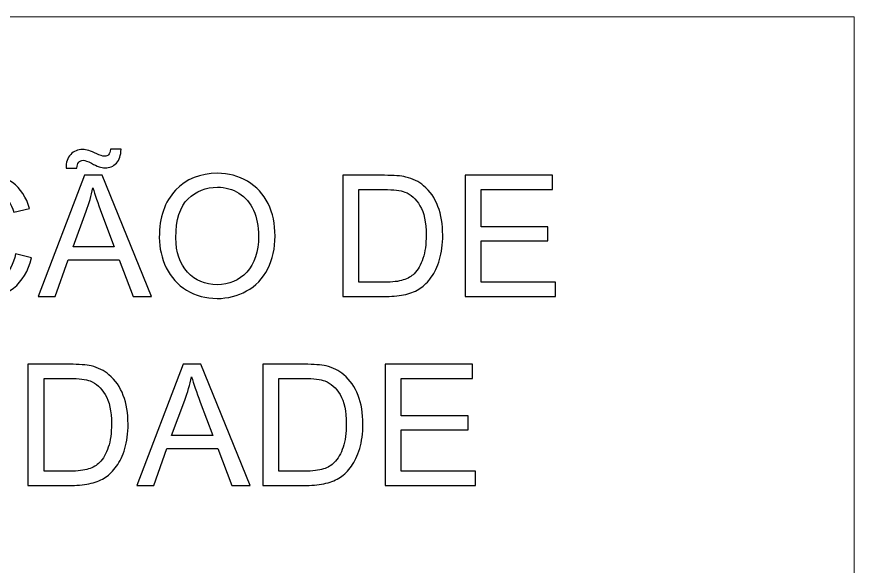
# Model space of a CAD drawing. Header units: millimetres. Extents: x -58.4 to 21.6, y 20.3 to 100.3.
# Drawn here: x -20.37 to 21.58, y 72.77 to 100.28 of the extents above; entities that cross this region are included whole.
import ezdxf

# ---------------------------------------------------------------- set-up
doc = ezdxf.new("R2010")
doc.units = ezdxf.units.MM
doc.header["$MEASUREMENT"] = 0
doc.layers.add('Camada 1', color=7, linetype='Continuous')

msp = doc.modelspace()

# ---------------------------------------------------------------- linework, layer by layer
at = {"layer": 'Camada 1', "color": 250, "lineweight": 20}
msp.add_lwpolyline([(-58.4193, 20.2811), (21.5807, 20.2811), (21.5807, 100.2811), (-58.4193, 100.2811), (-58.4193, 20.2811)], close=True, dxfattribs=at)
at = {"layer": 'Camada 1', "color": 250}
for points, knots in [([(-17.9, 92.7073), (-17.9029, 92.991), (-17.8238, 93.2167), (-17.6644, 93.3861), (-17.5077, 93.554), (-17.3059, 93.6387), (-17.0604, 93.6387), (-16.8897, 93.6387), (-16.6568, 93.5667), (-16.3633, 93.4214), (-16.201, 93.3409), (-16.0712, 93.3), (-15.9753, 93.3), (-15.8864, 93.3), (-15.8186, 93.324), (-15.7721, 93.372), (-15.7255, 93.4185), (-15.693, 93.5145), (-15.6733, 93.6556), (-15.6733, 93.6556), (-15.1399, 93.6556), (-15.1399, 93.6556), (-15.1484, 93.3423), (-15.2274, 93.1081), (-15.377, 92.9514), (-15.5265, 92.7948), (-15.7156, 92.7158), (-15.947, 92.7158), (-16.1192, 92.7158), (-16.3478, 92.7934), (-16.63, 92.9472), (-16.8149, 93.0474), (-16.9503, 93.0968), (-17.0364, 93.0968), (-17.1296, 93.0968), (-17.2058, 93.0643), (-17.2622, 92.998), (-17.3229, 92.9331), (-17.3525, 92.8357), (-17.3497, 92.7073), (-17.3497, 92.7073), (-17.9, 92.7073), (-17.9, 92.7073)], [0, 0, 0, 0, 0.0714286, 0.0714286, 0.0714286, 0.1428571, 0.1428571, 0.1428571, 0.2142857, 0.2142857, 0.2142857, 0.2857143, 0.2857143, 0.2857143, 0.3571429, 0.3571429, 0.3571429, 0.4285714, 0.4285714, 0.4285714, 0.5, 0.5, 0.5, 0.5714286, 0.5714286, 0.5714286, 0.6428571, 0.6428571, 0.6428571, 0.7142857, 0.7142857, 0.7142857, 0.7857143, 0.7857143, 0.7857143, 0.8571429, 0.8571429, 0.8571429, 0.9285714, 0.9285714, 0.9285714, 1, 1, 1, 1]), ([(-20.4245, 88.4077), (-20.4245, 88.4077), (-19.6202, 88.2045), (-19.6202, 88.2045), (-19.7881, 87.5455), (-20.0901, 87.0445), (-20.5261, 86.6988), (-20.9622, 86.3531), (-21.4956, 86.1795), (-22.1264, 86.1795), (-22.7783, 86.1795), (-23.3089, 86.3121), (-23.7181, 86.5788), (-24.1273, 86.8441), (-24.4378, 87.2294), (-24.6508, 87.7331), (-24.8639, 88.2383), (-24.9712, 88.7788), (-24.9712, 89.3573), (-24.9712, 89.9881), (-24.8512, 90.5384), (-24.6099, 91.0083), (-24.3686, 91.4782), (-24.0257, 91.8353), (-23.5812, 92.0794), (-23.1367, 92.3235), (-22.6471, 92.4449), (-22.1137, 92.4449), (-21.5069, 92.4449), (-20.9975, 92.291), (-20.5854, 91.982), (-20.172, 91.673), (-19.8841, 91.2398), (-19.7218, 90.681), (-19.7218, 90.681), (-20.5092, 90.4947), (-20.5092, 90.4947), (-20.6489, 90.935), (-20.8535, 91.2567), (-21.1202, 91.4571), (-21.3869, 91.6589), (-21.7228, 91.7591), (-22.1278, 91.7591), (-22.592, 91.7591), (-22.9815, 91.6476), (-23.2933, 91.4246), (-23.6052, 91.2017), (-23.8253, 90.9011), (-23.9509, 90.5257), (-24.0779, 90.149), (-24.1414, 89.7609), (-24.1414, 89.3616), (-24.1414, 88.8465), (-24.0666, 88.3964), (-23.9171, 88.0125), (-23.7675, 87.6273), (-23.5346, 87.3408), (-23.2186, 87.1503), (-22.9025, 86.9598), (-22.561, 86.8653), (-22.1927, 86.8653), (-21.7439, 86.8653), (-21.3658, 86.9951), (-21.0553, 87.2534), (-20.7449, 87.513), (-20.5346, 87.8968), (-20.4245, 88.4077)], [0, 0, 0, 0, 0.0454545, 0.0454545, 0.0454545, 0.0909091, 0.0909091, 0.0909091, 0.1363636, 0.1363636, 0.1363636, 0.1818182, 0.1818182, 0.1818182, 0.2272727, 0.2272727, 0.2272727, 0.2727273, 0.2727273, 0.2727273, 0.3181818, 0.3181818, 0.3181818, 0.3636364, 0.3636364, 0.3636364, 0.4090909, 0.4090909, 0.4090909, 0.4545455, 0.4545455, 0.4545455, 0.5, 0.5, 0.5, 0.5454545, 0.5454545, 0.5454545, 0.5909091, 0.5909091, 0.5909091, 0.6363636, 0.6363636, 0.6363636, 0.6818182, 0.6818182, 0.6818182, 0.7272727, 0.7272727, 0.7272727, 0.7727273, 0.7727273, 0.7727273, 0.8181818, 0.8181818, 0.8181818, 0.8636364, 0.8636364, 0.8636364, 0.9090909, 0.9090909, 0.9090909, 0.9545455, 0.9545455, 0.9545455, 1, 1, 1, 1]), ([(-19.2928, 86.2811), (-19.2928, 86.2811), (-16.9673, 92.3433), (-16.9673, 92.3433), (-16.9673, 92.3433), (-16.0853, 92.3433), (-16.0853, 92.3433), (-16.0853, 92.3433), (-13.6173, 86.2811), (-13.6173, 86.2811), (-13.6173, 86.2811), (-14.5303, 86.2811), (-14.5303, 86.2811), (-14.5303, 86.2811), (-15.2316, 88.1184), (-15.2316, 88.1184), (-15.2316, 88.1184), (-17.7843, 88.1184), (-17.7843, 88.1184), (-17.7843, 88.1184), (-18.4419, 86.2811), (-18.4419, 86.2811), (-18.4419, 86.2811), (-19.2928, 86.2811), (-19.2928, 86.2811)], [0, 0, 0, 0, 0.125, 0.125, 0.125, 0.25, 0.25, 0.25, 0.375, 0.375, 0.375, 0.5, 0.5, 0.5, 0.625, 0.625, 0.625, 0.75, 0.75, 0.75, 0.875, 0.875, 0.875, 1, 1, 1, 1]), ([(-13.2264, 89.2317), (-13.2264, 90.2365), (-12.9555, 91.0239), (-12.415, 91.5925), (-11.8745, 92.1612), (-11.1775, 92.4449), (-10.3223, 92.4449), (-9.7621, 92.4449), (-9.2583, 92.3108), (-8.8082, 92.0441), (-8.3595, 91.7774), (-8.0166, 91.4049), (-7.7809, 90.9265), (-7.5452, 90.4495), (-7.4267, 89.9077), (-7.4267, 89.3023), (-7.4267, 88.6885), (-7.5509, 88.1381), (-7.7992, 87.6541), (-8.0476, 87.1687), (-8.399, 86.8018), (-8.8533, 86.5534), (-9.3091, 86.3037), (-9.8002, 86.1795), (-10.3266, 86.1795), (-10.8981, 86.1795), (-11.4075, 86.3178), (-11.8576, 86.593), (-12.3064, 86.8681), (-12.6478, 87.2435), (-12.8793, 87.7204), (-13.1107, 88.196), (-13.2264, 88.6998), (-13.2264, 89.2317)], [0, 0, 0, 0, 0.0909091, 0.0909091, 0.0909091, 0.1818182, 0.1818182, 0.1818182, 0.2727273, 0.2727273, 0.2727273, 0.3636364, 0.3636364, 0.3636364, 0.4545455, 0.4545455, 0.4545455, 0.5454545, 0.5454545, 0.5454545, 0.6363636, 0.6363636, 0.6363636, 0.7272727, 0.7272727, 0.7272727, 0.8181818, 0.8181818, 0.8181818, 0.9090909, 0.9090909, 0.9090909, 1, 1, 1, 1]), ([(-4.0429, 86.2811), (-4.0429, 86.2811), (-4.0429, 92.3433), (-4.0429, 92.3433), (-4.0429, 92.3433), (-1.9544, 92.3433), (-1.9544, 92.3433), (-1.4831, 92.3433), (-1.1233, 92.315), (-0.8749, 92.2572), (-0.5278, 92.1767), (-0.2314, 92.0314), (0.0141, 91.8226), (0.3344, 91.5516), (0.5729, 91.2073), (0.7309, 90.7868), (0.8904, 90.3663), (0.9694, 89.8851), (0.9694, 89.3446), (0.9694, 88.8846), (0.9158, 88.4768), (0.8086, 88.1212), (0.7013, 87.7656), (0.563, 87.4707), (0.3951, 87.2378), (0.2258, 87.005), (0.0423, 86.8216), (-0.1581, 86.6889), (-0.357, 86.5549), (-0.5983, 86.4533), (-0.8806, 86.3841), (-1.1642, 86.315), (-1.4887, 86.2811), (-1.8556, 86.2811), (-1.8556, 86.2811), (-4.0429, 86.2811), (-4.0429, 86.2811)], [0, 0, 0, 0, 0.0833333, 0.0833333, 0.0833333, 0.1666667, 0.1666667, 0.1666667, 0.25, 0.25, 0.25, 0.3333333, 0.3333333, 0.3333333, 0.4166667, 0.4166667, 0.4166667, 0.5, 0.5, 0.5, 0.5833333, 0.5833333, 0.5833333, 0.6666667, 0.6666667, 0.6666667, 0.75, 0.75, 0.75, 0.8333333, 0.8333333, 0.8333333, 0.9166667, 0.9166667, 0.9166667, 1, 1, 1, 1]), ([(2.0885, 86.2811), (2.0885, 86.2811), (2.0885, 92.3433), (2.0885, 92.3433), (2.0885, 92.3433), (6.4658, 92.3433), (6.4658, 92.3433), (6.4658, 92.3433), (6.4658, 91.6321), (6.4658, 91.6321), (6.4658, 91.6321), (2.8928, 91.6321), (2.8928, 91.6321), (2.8928, 91.6321), (2.8928, 89.7694), (2.8928, 89.7694), (2.8928, 89.7694), (6.2372, 89.7694), (6.2372, 89.7694), (6.2372, 89.7694), (6.2372, 89.0582), (6.2372, 89.0582), (6.2372, 89.0582), (2.8928, 89.0582), (2.8928, 89.0582), (2.8928, 89.0582), (2.8928, 86.9923), (2.8928, 86.9923), (2.8928, 86.9923), (6.6097, 86.9923), (6.6097, 86.9923), (6.6097, 86.9923), (6.6097, 86.2811), (6.6097, 86.2811), (6.6097, 86.2811), (2.0885, 86.2811), (2.0885, 86.2811)], [0, 0, 0, 0, 0.0833333, 0.0833333, 0.0833333, 0.1666667, 0.1666667, 0.1666667, 0.25, 0.25, 0.25, 0.3333333, 0.3333333, 0.3333333, 0.4166667, 0.4166667, 0.4166667, 0.5, 0.5, 0.5, 0.5833333, 0.5833333, 0.5833333, 0.6666667, 0.6666667, 0.6666667, 0.75, 0.75, 0.75, 0.8333333, 0.8333333, 0.8333333, 0.9166667, 0.9166667, 0.9166667, 1, 1, 1, 1]), ([(-17.5487, 88.7703), (-17.5487, 88.7703), (-15.4828, 88.7703), (-15.4828, 88.7703), (-15.4828, 88.7703), (-16.115, 90.4509), (-16.115, 90.4509), (-16.3055, 90.9618), (-16.4494, 91.3837), (-16.5496, 91.7167), (-16.6328, 91.3216), (-16.7443, 90.9336), (-16.884, 90.5497), (-16.884, 90.5497), (-17.5487, 88.7703), (-17.5487, 88.7703)], [0, 0, 0, 0, 0.2, 0.2, 0.2, 0.4, 0.4, 0.4, 0.6, 0.6, 0.6, 0.8, 0.8, 0.8, 1, 1, 1, 1]), ([(-12.3967, 89.2176), (-12.3967, 88.4881), (-12.2005, 87.9138), (-11.8082, 87.4947), (-11.4159, 87.0756), (-10.9235, 86.8653), (-10.3308, 86.8653), (-9.7268, 86.8653), (-9.2315, 87.077), (-8.8406, 87.5003), (-8.4512, 87.9236), (-8.2564, 88.5248), (-8.2564, 89.3037), (-8.2564, 89.7962), (-8.3397, 90.2266), (-8.5062, 90.5935), (-8.6727, 90.9604), (-8.9168, 91.2454), (-9.2372, 91.4472), (-9.5589, 91.649), (-9.9187, 91.7506), (-10.3181, 91.7506), (-10.8854, 91.7506), (-11.3736, 91.5559), (-11.7828, 91.1664), (-12.192, 90.7769), (-12.3967, 90.1278), (-12.3967, 89.2176)], [0, 0, 0, 0, 0.1111111, 0.1111111, 0.1111111, 0.2222222, 0.2222222, 0.2222222, 0.3333333, 0.3333333, 0.3333333, 0.4444444, 0.4444444, 0.4444444, 0.5555556, 0.5555556, 0.5555556, 0.6666667, 0.6666667, 0.6666667, 0.7777778, 0.7777778, 0.7777778, 0.8888889, 0.8888889, 0.8888889, 1, 1, 1, 1]), ([(-3.2385, 86.9923), (-3.2385, 86.9923), (-1.9459, 86.9923), (-1.9459, 86.9923), (-1.5466, 86.9923), (-1.2333, 87.029), (-1.0061, 87.1038), (-0.779, 87.1786), (-0.5983, 87.283), (-0.4629, 87.4185), (-0.2738, 87.609), (-0.1256, 87.8658), (-0.0198, 88.1875), (0.0861, 88.5093), (0.1397, 88.8987), (0.1397, 89.3573), (0.1397, 89.9923), (0.0353, 90.4806), (-0.1722, 90.8221), (-0.3796, 91.1636), (-0.6322, 91.3922), (-0.9299, 91.5079), (-1.1444, 91.5911), (-1.4902, 91.6321), (-1.9671, 91.6321), (-1.9671, 91.6321), (-3.2385, 91.6321), (-3.2385, 91.6321), (-3.2385, 91.6321), (-3.2385, 86.9923), (-3.2385, 86.9923)], [0, 0, 0, 0, 0.1, 0.1, 0.1, 0.2, 0.2, 0.2, 0.3, 0.3, 0.3, 0.4, 0.4, 0.4, 0.5, 0.5, 0.5, 0.6, 0.6, 0.6, 0.7, 0.7, 0.7, 0.8, 0.8, 0.8, 0.9, 0.9, 0.9, 1, 1, 1, 1]), ([(-19.8045, 76.8224), (-19.8045, 76.8224), (-19.8045, 82.8846), (-19.8045, 82.8846), (-19.8045, 82.8846), (-17.716, 82.8846), (-17.716, 82.8846), (-17.2447, 82.8846), (-16.8849, 82.8563), (-16.6365, 82.7985), (-16.2894, 82.718), (-15.993, 82.5727), (-15.7475, 82.3639), (-15.4272, 82.0929), (-15.1887, 81.7486), (-15.0307, 81.3281), (-14.8712, 80.9076), (-14.7922, 80.4264), (-14.7922, 79.8859), (-14.7922, 79.4259), (-14.8458, 79.0181), (-14.953, 78.6625), (-15.0603, 78.3069), (-15.1986, 78.012), (-15.3665, 77.7791), (-15.5358, 77.5463), (-15.7193, 77.3629), (-15.9197, 77.2302), (-16.1186, 77.0962), (-16.3599, 76.9946), (-16.6422, 76.9254), (-16.9258, 76.8563), (-17.2503, 76.8224), (-17.6172, 76.8224), (-17.6172, 76.8224), (-19.8045, 76.8224), (-19.8045, 76.8224)], [0, 0, 0, 0, 0.0833333, 0.0833333, 0.0833333, 0.1666667, 0.1666667, 0.1666667, 0.25, 0.25, 0.25, 0.3333333, 0.3333333, 0.3333333, 0.4166667, 0.4166667, 0.4166667, 0.5, 0.5, 0.5, 0.5833333, 0.5833333, 0.5833333, 0.6666667, 0.6666667, 0.6666667, 0.75, 0.75, 0.75, 0.8333333, 0.8333333, 0.8333333, 0.9166667, 0.9166667, 0.9166667, 1, 1, 1, 1]), ([(-14.3547, 76.8224), (-14.3547, 76.8224), (-12.0292, 82.8846), (-12.0292, 82.8846), (-12.0292, 82.8846), (-11.1472, 82.8846), (-11.1472, 82.8846), (-11.1472, 82.8846), (-8.6792, 76.8224), (-8.6792, 76.8224), (-8.6792, 76.8224), (-9.5922, 76.8224), (-9.5922, 76.8224), (-9.5922, 76.8224), (-10.2935, 78.6597), (-10.2935, 78.6597), (-10.2935, 78.6597), (-12.8462, 78.6597), (-12.8462, 78.6597), (-12.8462, 78.6597), (-13.5038, 76.8224), (-13.5038, 76.8224), (-13.5038, 76.8224), (-14.3547, 76.8224), (-14.3547, 76.8224)], [0, 0, 0, 0, 0.125, 0.125, 0.125, 0.25, 0.25, 0.25, 0.375, 0.375, 0.375, 0.5, 0.5, 0.5, 0.625, 0.625, 0.625, 0.75, 0.75, 0.75, 0.875, 0.875, 0.875, 1, 1, 1, 1]), ([(-8.0428, 76.8224), (-8.0428, 76.8224), (-8.0428, 82.8846), (-8.0428, 82.8846), (-8.0428, 82.8846), (-5.9543, 82.8846), (-5.9543, 82.8846), (-5.483, 82.8846), (-5.1232, 82.8563), (-4.8748, 82.7985), (-4.5277, 82.718), (-4.2313, 82.5727), (-3.9858, 82.3639), (-3.6655, 82.0929), (-3.427, 81.7486), (-3.269, 81.3281), (-3.1095, 80.9076), (-3.0305, 80.4264), (-3.0305, 79.8859), (-3.0305, 79.4259), (-3.0841, 79.0181), (-3.1913, 78.6625), (-3.2986, 78.3069), (-3.4369, 78.012), (-3.6048, 77.7791), (-3.7741, 77.5463), (-3.9576, 77.3629), (-4.158, 77.2302), (-4.3569, 77.0962), (-4.5982, 76.9946), (-4.8805, 76.9254), (-5.1641, 76.8563), (-5.4886, 76.8224), (-5.8555, 76.8224), (-5.8555, 76.8224), (-8.0428, 76.8224), (-8.0428, 76.8224)], [0, 0, 0, 0, 0.0833333, 0.0833333, 0.0833333, 0.1666667, 0.1666667, 0.1666667, 0.25, 0.25, 0.25, 0.3333333, 0.3333333, 0.3333333, 0.4166667, 0.4166667, 0.4166667, 0.5, 0.5, 0.5, 0.5833333, 0.5833333, 0.5833333, 0.6666667, 0.6666667, 0.6666667, 0.75, 0.75, 0.75, 0.8333333, 0.8333333, 0.8333333, 0.9166667, 0.9166667, 0.9166667, 1, 1, 1, 1]), ([(-1.9114, 76.8224), (-1.9114, 76.8224), (-1.9114, 82.8846), (-1.9114, 82.8846), (-1.9114, 82.8846), (2.4659, 82.8846), (2.4659, 82.8846), (2.4659, 82.8846), (2.4659, 82.1734), (2.4659, 82.1734), (2.4659, 82.1734), (-1.1071, 82.1734), (-1.1071, 82.1734), (-1.1071, 82.1734), (-1.1071, 80.3107), (-1.1071, 80.3107), (-1.1071, 80.3107), (2.2373, 80.3107), (2.2373, 80.3107), (2.2373, 80.3107), (2.2373, 79.5995), (2.2373, 79.5995), (2.2373, 79.5995), (-1.1071, 79.5995), (-1.1071, 79.5995), (-1.1071, 79.5995), (-1.1071, 77.5336), (-1.1071, 77.5336), (-1.1071, 77.5336), (2.6098, 77.5336), (2.6098, 77.5336), (2.6098, 77.5336), (2.6098, 76.8224), (2.6098, 76.8224), (2.6098, 76.8224), (-1.9114, 76.8224), (-1.9114, 76.8224)], [0, 0, 0, 0, 0.0833333, 0.0833333, 0.0833333, 0.1666667, 0.1666667, 0.1666667, 0.25, 0.25, 0.25, 0.3333333, 0.3333333, 0.3333333, 0.4166667, 0.4166667, 0.4166667, 0.5, 0.5, 0.5, 0.5833333, 0.5833333, 0.5833333, 0.6666667, 0.6666667, 0.6666667, 0.75, 0.75, 0.75, 0.8333333, 0.8333333, 0.8333333, 0.9166667, 0.9166667, 0.9166667, 1, 1, 1, 1]), ([(-12.6106, 79.3116), (-12.6106, 79.3116), (-10.5447, 79.3116), (-10.5447, 79.3116), (-10.5447, 79.3116), (-11.1769, 80.9922), (-11.1769, 80.9922), (-11.3674, 81.5031), (-11.5113, 81.925), (-11.6115, 82.258), (-11.6947, 81.8629), (-11.8062, 81.4749), (-11.9459, 81.091), (-11.9459, 81.091), (-12.6106, 79.3116), (-12.6106, 79.3116)], [0, 0, 0, 0, 0.2, 0.2, 0.2, 0.4, 0.4, 0.4, 0.6, 0.6, 0.6, 0.8, 0.8, 0.8, 1, 1, 1, 1]), ([(-19.0001, 77.5336), (-19.0001, 77.5336), (-17.7075, 77.5336), (-17.7075, 77.5336), (-17.3082, 77.5336), (-16.9949, 77.5703), (-16.7677, 77.6451), (-16.5406, 77.7199), (-16.3599, 77.8243), (-16.2245, 77.9598), (-16.0354, 78.1503), (-15.8872, 78.4071), (-15.7814, 78.7288), (-15.6755, 79.0506), (-15.6219, 79.44), (-15.6219, 79.8986), (-15.6219, 80.5336), (-15.7263, 81.0219), (-15.9338, 81.3634), (-16.1412, 81.7049), (-16.3938, 81.9335), (-16.6915, 82.0492), (-16.906, 82.1324), (-17.2518, 82.1734), (-17.7287, 82.1734), (-17.7287, 82.1734), (-19.0001, 82.1734), (-19.0001, 82.1734), (-19.0001, 82.1734), (-19.0001, 77.5336), (-19.0001, 77.5336)], [0, 0, 0, 0, 0.1, 0.1, 0.1, 0.2, 0.2, 0.2, 0.3, 0.3, 0.3, 0.4, 0.4, 0.4, 0.5, 0.5, 0.5, 0.6, 0.6, 0.6, 0.7, 0.7, 0.7, 0.8, 0.8, 0.8, 0.9, 0.9, 0.9, 1, 1, 1, 1]), ([(-7.2384, 77.5336), (-7.2384, 77.5336), (-5.9458, 77.5336), (-5.9458, 77.5336), (-5.5465, 77.5336), (-5.2332, 77.5703), (-5.006, 77.6451), (-4.7789, 77.7199), (-4.5982, 77.8243), (-4.4628, 77.9598), (-4.2737, 78.1503), (-4.1255, 78.4071), (-4.0197, 78.7288), (-3.9138, 79.0506), (-3.8602, 79.44), (-3.8602, 79.8986), (-3.8602, 80.5336), (-3.9646, 81.0219), (-4.1721, 81.3634), (-4.3795, 81.7049), (-4.6321, 81.9335), (-4.9298, 82.0492), (-5.1443, 82.1324), (-5.4901, 82.1734), (-5.967, 82.1734), (-5.967, 82.1734), (-7.2384, 82.1734), (-7.2384, 82.1734), (-7.2384, 82.1734), (-7.2384, 77.5336), (-7.2384, 77.5336)], [0, 0, 0, 0, 0.1, 0.1, 0.1, 0.2, 0.2, 0.2, 0.3, 0.3, 0.3, 0.4, 0.4, 0.4, 0.5, 0.5, 0.5, 0.6, 0.6, 0.6, 0.7, 0.7, 0.7, 0.8, 0.8, 0.8, 0.9, 0.9, 0.9, 1, 1, 1, 1])]:
    msp.add_open_spline(points, degree=3, knots=knots, dxfattribs=at)

doc.saveas('drawing.dxf')
